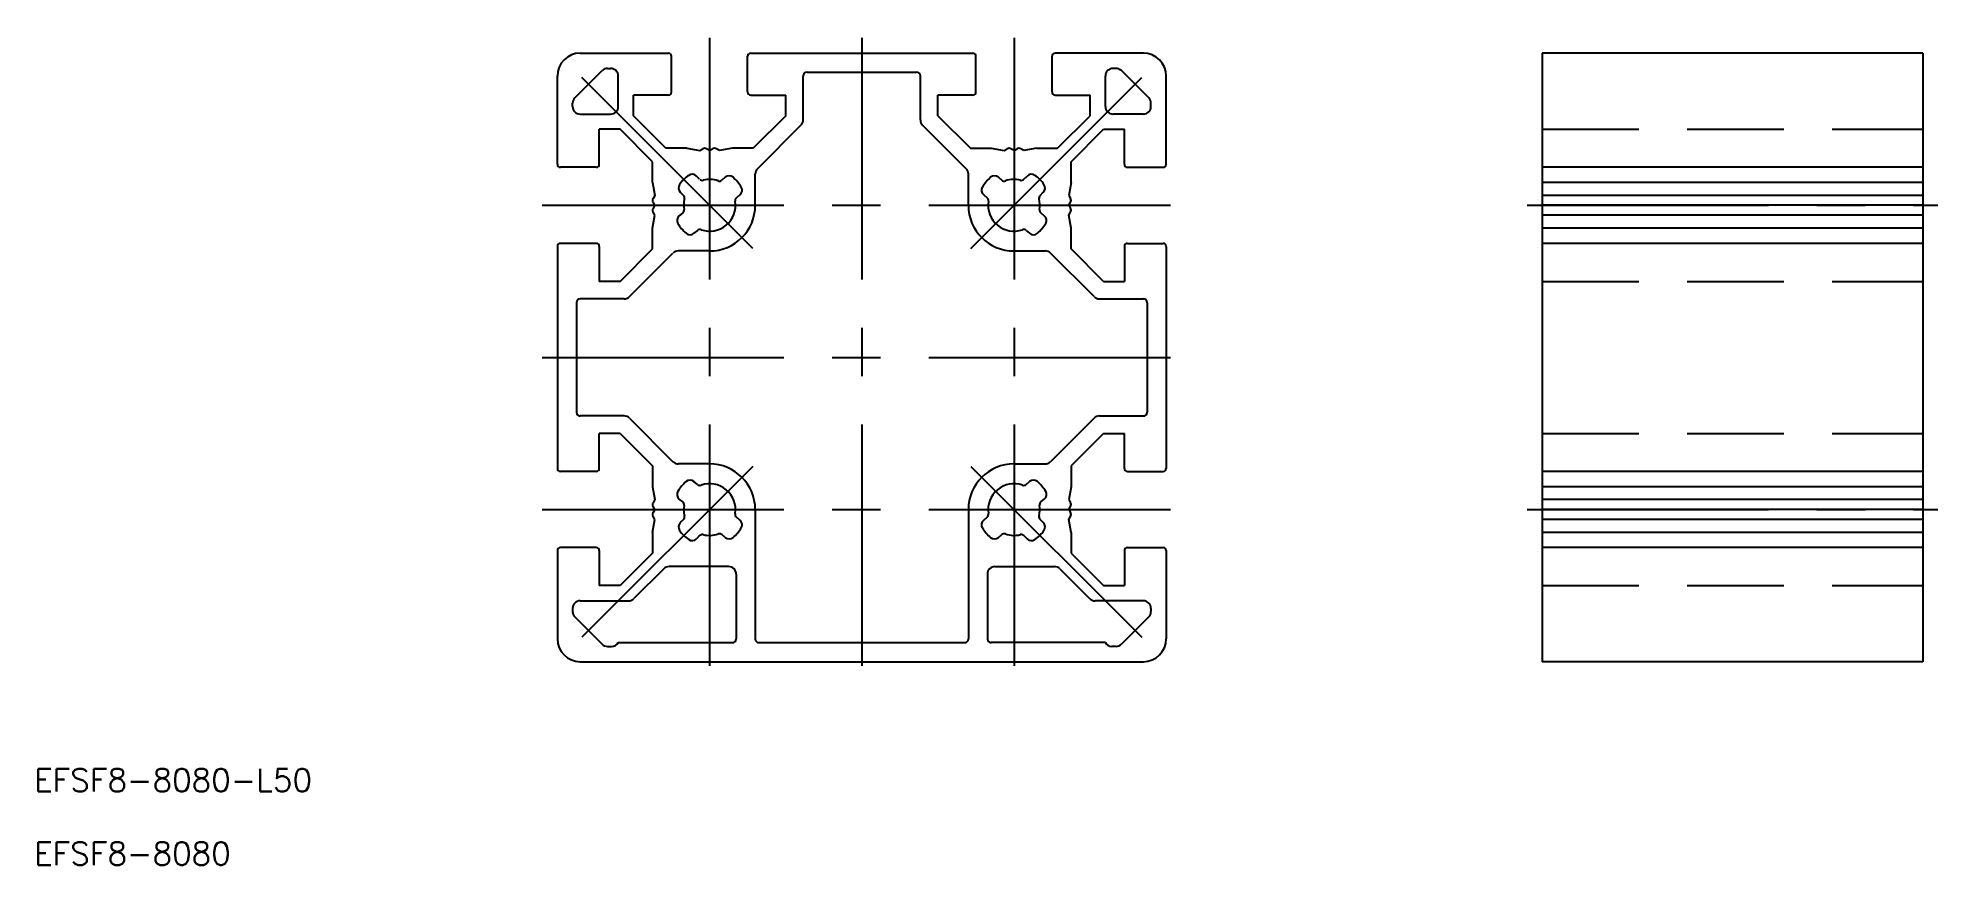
# Model space of a CAD drawing. Extents: x -108 to 141, y -67 to 42.
import ezdxf

# ---------------------------------------------------------------- set-up
doc = ezdxf.new("R2010")
doc.units = 0
doc.linetypes.add('CENTER', pattern=[50.8, 31.75, -6.35, 6.35, -6.35])
doc.linetypes.add('DASHED', pattern=[19.05, 12.7, -6.35])
doc.layers.get('0').update_dxf_attribs({"linetype": 'CONTINUOUS'})
doc.layers.add('CENTER', color=1, linetype='CENTER')
doc.styles.get("Standard").update_dxf_attribs({"font": 'txt.shx', "height": 3, "bigfont": 'bigfont.shx'})

msp = doc.modelspace()

# ---------------------------------------------------------------- linework, layer by layer
at = {"color": 7, "linetype": 'CONTINUOUS'}
for p, q in [((-37, 40), (-25.4, 40)), ((-14.6, 40), (14.6, 40)), ((37, 40), (25.4, 40)), ((139.41, 40), (89.41, 40)), ((89.41, 40), (89.41, -40)), ((139.41, 40), (139.41, -40)), ((-37.71, 34.11), (-34.11, 37.71)), ((-33.41, 38), (-33, 38)), ((-25, 34.9), (-25, 39.6)), ((-15, 34.9), (-15, 39.6)), ((-7.2, 37.5), (7.2, 37.5)), ((15, 34.9), (15, 39.6)), ((25, 34.9), (25, 39.6)), ((33.41, 38), (33, 38)), ((37.71, 34.11), (34.11, 37.71)), ((-40, 25.4), (-40, 37)), ((-32, 33), (-32, 37)), ((-7.7, 31.23), (-7.7, 37)), ((7.7, 31.23), (7.7, 37)), ((32, 33), (32, 37)), ((40, 25.4), (40, 37)), ((-38, 33), (-38, 33.41)), ((-30, 31.77), (-30, 34.5)), ((-25.4, 34.5), (-30, 34.5)), ((-14.6, 34.5), (-10, 34.5)), ((-10, 31.77), (-10, 34.5)), ((14.6, 34.5), (10, 34.5)), ((10, 31.77), (10, 34.5)), ((25.4, 34.5), (30, 34.5)), ((30, 31.77), (30, 34.5)), ((38, 33), (38, 33.41)), ((-37, 32), (-33, 32)), ((-34.5, 25.4), (-34.5, 30)), ((-31.77, 30), (-34.5, 30)), ((-27.5, 25.73), (-31.77, 30)), ((-25.73, 27.5), (-30, 31.77)), ((-10, 31.77), (-14.27, 27.5)), ((-7.99, 30.52), (-13.71, 24.81)), ((7.99, 30.52), (13.71, 24.81)), ((10, 31.77), (14.27, 27.5)), ((25.73, 27.5), (30, 31.77)), ((27.5, 25.73), (31.77, 30)), ((31.77, 30), (34.5, 30)), ((37, 32), (33, 32)), ((34.5, 25.4), (34.5, 30)), ((-23, 27.5), (-25.73, 27.5)), ((-23, 27.5), (-21.3, 27.2)), ((-17, 27.5), (-18.7, 27.2)), ((-14.27, 27.5), (-17, 27.5)), ((14.27, 27.5), (17, 27.5)), ((17, 27.5), (18.7, 27.2)), ((23, 27.5), (21.3, 27.2)), ((23, 27.5), (25.73, 27.5)), ((-34.9, 25), (-39.6, 25)), ((-27.5, 23), (-27.5, 25.73)), ((-21.3, 27.2), (-20.9, 27.43)), ((-20, 27.2), (-20.4, 27.43)), ((-20, 27.2), (-19.6, 27.43)), ((-18.7, 27.2), (-19.1, 27.43)), ((18.7, 27.2), (19.1, 27.43)), ((20, 27.2), (19.6, 27.43)), ((20, 27.2), (20.4, 27.43)), ((21.3, 27.2), (20.9, 27.43)), ((27.5, 23), (27.5, 25.73)), ((34.9, 25), (39.6, 25)), ((139.41, 25), (89.41, 25)), ((-27.5, 23), (-27.2, 21.3)), ((-21.31, 23.43), (-21.72, 23.85)), ((-17.95, 23.68), (-18.4, 23.3)), ((-14, 20), (-14, 24.1)), ((14, 20), (14, 24.1)), ((17.95, 23.68), (18.4, 23.3)), ((21.31, 23.43), (21.72, 23.85)), ((27.5, 23), (27.2, 21.3)), ((139.41, 23), (89.41, 23)), ((-27.2, 21.3), (-27.43, 20.9)), ((-27.2, 20), (-27.43, 20.4)), ((-27.2, 20), (-27.43, 19.6)), ((-23.43, 21.31), (-23.85, 21.72)), ((-16.02, 21.38), (-16.47, 21)), ((16.02, 21.38), (16.47, 21)), ((23.43, 21.31), (23.85, 21.72)), ((27.2, 21.3), (27.43, 20.9)), ((27.2, 20), (27.43, 20.4)), ((27.2, 20), (27.43, 19.6)), ((139.41, 21.3), (89.41, 21.3)), ((139.41, 20), (89.41, 20)), ((-27.5, 17), (-27.2, 18.7)), ((-27.2, 18.7), (-27.43, 19.1)), ((-23.53, 19), (-23.98, 18.62)), ((23.53, 19), (23.98, 18.62)), ((27.2, 18.7), (27.43, 19.1)), ((27.5, 17), (27.2, 18.7)), ((139.41, 18.7), (89.41, 18.7)), ((-34.9, 15), (-39.6, 15)), ((-27.5, 14.27), (-27.5, 17)), ((-21.6, 16.7), (-22.05, 16.32)), ((21.6, 16.7), (22.05, 16.32)), ((27.5, 14.27), (27.5, 17)), ((34.9, 15), (39.6, 15)), ((139.41, 17), (89.41, 17)), ((139.41, 15), (89.41, 15)), ((-40, 14.6), (-40, -14.6)), ((-34.5, 14.6), (-34.5, 10)), ((-31.77, 10), (-27.5, 14.27)), ((-30.52, 7.99), (-24.81, 13.71)), ((-20, 14), (-24.1, 14)), ((20, 14), (24.1, 14)), ((30.52, 7.99), (24.81, 13.71)), ((31.77, 10), (27.5, 14.27)), ((34.5, 14.6), (34.5, 10)), ((40, 14.6), (40, -14.6)), ((-31.77, 10), (-34.5, 10)), ((31.77, 10), (34.5, 10)), ((-31.23, 7.7), (-37, 7.7)), ((31.23, 7.7), (37, 7.7)), ((-37.5, 7.2), (-37.5, -7.2)), ((37.5, 7.2), (37.5, -7.2)), ((-31.23, -7.7), (-37, -7.7)), ((-30.52, -7.99), (-24.81, -13.71)), ((30.52, -7.99), (24.81, -13.71)), ((31.23, -7.7), (37, -7.7)), ((-31.77, -10), (-34.5, -10)), ((-34.5, -14.6), (-34.5, -10)), ((-31.77, -10), (-27.5, -14.27)), ((31.77, -10), (27.5, -14.27)), ((31.77, -10), (34.5, -10)), ((34.5, -14.6), (34.5, -10)), ((-27.5, -14.27), (-27.5, -17)), ((-20, -14), (-24.1, -14)), ((20, -14), (24.1, -14)), ((27.5, -14.27), (27.5, -17)), ((-34.9, -15), (-39.6, -15)), ((-27.5, -17), (-27.2, -18.7)), ((-21.6, -16.7), (-22.05, -16.32)), ((21.6, -16.7), (22.05, -16.32)), ((27.5, -17), (27.2, -18.7)), ((34.9, -15), (39.6, -15)), ((139.41, -15), (89.41, -15)), ((139.41, -17), (89.41, -17)), ((-27.2, -18.7), (-27.43, -19.1)), ((-27.2, -20), (-27.43, -19.6)), ((-23.53, -19), (-23.98, -18.62)), ((23.53, -19), (23.98, -18.62)), ((27.2, -18.7), (27.43, -19.1)), ((27.2, -20), (27.43, -19.6)), ((139.41, -18.7), (89.41, -18.7)), ((-27.5, -23), (-27.2, -21.3)), ((-27.2, -20), (-27.43, -20.4)), ((-27.2, -21.3), (-27.43, -20.9)), ((-23.43, -21.31), (-23.85, -21.72)), ((-16.02, -21.38), (-16.47, -21)), ((-14, -20), (-14, -37)), ((14, -20), (14, -37)), ((16.02, -21.38), (16.47, -21)), ((23.43, -21.31), (23.85, -21.72)), ((27.2, -20), (27.43, -20.4)), ((27.2, -21.3), (27.43, -20.9)), ((27.5, -23), (27.2, -21.3)), ((139.41, -20), (89.41, -20)), ((139.41, -21.3), (89.41, -21.3)), ((-27.5, -23), (-27.5, -25.73)), ((-21.31, -23.43), (-21.72, -23.85)), ((-17.95, -23.68), (-18.4, -23.3)), ((17.95, -23.68), (18.4, -23.3)), ((21.31, -23.43), (21.72, -23.85)), ((27.5, -23), (27.5, -25.73)), ((139.41, -23), (89.41, -23)), ((-40, -25.4), (-40, -37)), ((-34.9, -25), (-39.6, -25)), ((-34.5, -25.4), (-34.5, -30)), ((-27.5, -25.73), (-31.77, -30)), ((27.5, -25.73), (31.77, -30)), ((34.5, -25.4), (34.5, -30)), ((34.9, -25), (39.6, -25)), ((40, -25.4), (40, -37)), ((139.41, -25), (89.41, -25)), ((-26.03, -27.79), (-29.94, -31.71)), ((-17.5, -27.5), (-25.32, -27.5)), ((-16.5, -28.5), (-16.5, -37)), ((16.5, -28.5), (16.5, -37)), ((17.5, -27.5), (25.32, -27.5)), ((26.03, -27.79), (29.94, -31.71)), ((-37, -32), (-30.65, -32)), ((-31.77, -30), (-34.5, -30)), ((37, -32), (30.65, -32)), ((31.77, -30), (34.5, -30)), ((-38, -33), (-38, -33.41)), ((-37.71, -34.11), (-34.11, -37.71)), ((37.71, -34.11), (34.11, -37.71)), ((38, -33), (38, -33.41)), ((-33.41, -38), (-32.87, -38)), ((-32, -37.5), (-17, -37.5)), ((-13.5, -37.5), (13.5, -37.5)), ((32, -37.5), (17, -37.5)), ((33.41, -38), (32.87, -38)), ((-37, -40), (37, -40)), ((139.41, -40), (89.41, -40))]:
    msp.add_line(p, q, dxfattribs=at)
at = {"color": 3, "linetype": 'DASHED'}
for p, q in [((89.41, 30), (139.41, 30)), ((89.41, 10), (139.41, 10)), ((89.41, -10), (139.41, -10)), ((89.41, -30), (139.41, -30))]:
    msp.add_line(p, q, dxfattribs=at)
at = {"color": 7, "linetype": 'CONTINUOUS'}
for centre, radius, start, end in [((-37, 37), 3, 90, 180), ((-25.4, 39.6), 0.4, 0, 90), ((-14.6, 39.6), 0.4, 90, 180), ((14.6, 39.6), 0.4, 0, 90), ((25.4, 39.6), 0.4, 90, 180), ((37, 37), 3, 360, 90), ((-33.41, 37), 1, 90, 135), ((-33, 37), 1, 0, 90), ((-7.2, 37), 0.5, 90, 180), ((7.2, 37), 0.5, 0, 90), ((33, 37), 1, 90, 180), ((33.41, 37), 1, 45, 90), ((-37, 33.41), 1, 135, 180), ((-37, 33), 1, 180, 270), ((-33, 33), 1, 270, 0), ((-25.4, 34.9), 0.4, 270, 0), ((-14.6, 34.9), 0.4, 180, 270), ((14.6, 34.9), 0.4, 270, 0), ((25.4, 34.9), 0.4, 180, 270), ((33, 33), 1, 180, 270), ((37, 33), 1, 270, 0), ((37, 33.41), 1, 0, 45), ((-8.7, 31.23), 1, 315, 0), ((8.7, 31.23), 1, 180, 225), ((-20.65, 27), 0.5, 60, 120), ((-19.35, 27), 0.5, 60, 120), ((19.35, 27), 0.5, 60, 120), ((20.65, 27), 0.5, 60, 120), ((-39.6, 25.4), 0.4, 180, 270), ((-34.9, 25.4), 0.4, 270, 0), ((34.9, 25.4), 0.4, 180, 270), ((39.6, 25.4), 0.4, 270, 0), ((-23.28, 22.29), 0.8, 145.0787, 225), ((-20, 20), 4.8, 124.9213, 145.0787), ((-22.29, 23.28), 0.8, 45, 124.9213), ((-20.95, 23.78), 0.5, 225, 284.1481), ((-20, 20), 3.4, 70.8519, 104.1481), ((-18.72, 23.68), 0.5, 250.8519, 310), ((-17.43, 23.07), 0.8, 50.0787, 130), ((-20, 20), 4.8, 29.9213, 50.0787), ((-13, 24.1), 1, 135, 180), ((13, 24.1), 1, 0, 45), ((20, 20), 4.8, 129.9213, 150.0787), ((17.43, 23.07), 0.8, 50, 129.9213), ((18.72, 23.68), 0.5, 230, 289.1481), ((20, 20), 3.4, 75.8519, 109.1481), ((20.95, 23.78), 0.5, 255.8519, 315), ((22.29, 23.28), 0.8, 55.0787, 135), ((20, 20), 4.8, 34.9213, 55.0787), ((23.28, 22.29), 0.8, 315, 34.9213), ((-27, 20.65), 0.5, 150, 210), ((-23.78, 20.95), 0.5, 345.8519, 45), ((-20, 20), 3.4, 165.8519, 189.1481), ((-20, 20), 3.4, 250.8519, 9.1481), ((-20, 20), 6, 270, 0), ((-16.15, 20.62), 0.5, 130, 189.1481), ((-16.53, 22), 0.8, 310, 29.9213), ((20, 20), 6, 180, 270), ((16.53, 22), 0.8, 150.0787, 230), ((16.15, 20.62), 0.5, 350.8519, 50), ((20, 20), 3.4, 170.8519, 289.1481), ((23.78, 20.95), 0.5, 135, 194.1481), ((20, 20), 3.4, 350.8519, 14.1481), ((27, 20.65), 0.5, 330, 30), ((-27, 19.35), 0.5, 150, 210), ((-23.47, 18), 0.8, 130, 209.9213), ((-20, 20), 4.8, 209.9213, 230.0787), ((-23.85, 19.38), 0.5, 310, 9.1481), ((20, 20), 4.8, 309.9213, 330.0787), ((23.85, 19.38), 0.5, 170.8519, 230), ((23.47, 18), 0.8, 330.0787, 50), ((27, 19.35), 0.5, 330, 30), ((-39.6, 14.6), 0.4, 90, 180), ((-34.9, 14.6), 0.4, 0, 90), ((-22.57, 16.93), 0.8, 230.0787, 310), ((-21.28, 16.32), 0.5, 70.8519, 130), ((21.28, 16.32), 0.5, 50, 109.1481), ((22.57, 16.93), 0.8, 230, 309.9213), ((34.9, 14.6), 0.4, 90, 180), ((39.6, 14.6), 0.4, 0, 90), ((-24.1, 13), 1, 90, 135), ((24.1, 13), 1, 45, 90), ((-37, 7.2), 0.5, 90, 180), ((-31.23, 8.7), 1, 270, 315), ((31.23, 8.7), 1, 225, 270), ((37, 7.2), 0.5, 360, 90), ((-37, -7.2), 0.5, 180, 270), ((37, -7.2), 0.5, 270, 0), ((-31.23, -8.7), 1, 45, 90), ((31.23, -8.7), 1, 90, 135), ((-39.6, -14.6), 0.4, 180, 270), ((-34.9, -14.6), 0.4, 270, 0), ((-24.1, -13), 1, 225, 270), ((-20, -20), 6, 0, 90), ((20, -20), 6, 90, 180), ((24.1, -13), 1, 270, 315), ((34.9, -14.6), 0.4, 180, 270), ((39.6, -14.6), 0.4, 270, 0), ((-20, -20), 4.8, 129.9213, 150.0787), ((-22.57, -16.93), 0.8, 50, 129.9213), ((-21.28, -16.32), 0.5, 230, 289.1481), ((-20, -20), 3.4, 350.8519, 109.1481), ((20, -20), 3.4, 70.8519, 189.1481), ((21.28, -16.32), 0.5, 250.8519, 310), ((22.57, -16.93), 0.8, 50.0787, 130), ((20, -20), 4.8, 29.9213, 50.0787), ((-27, -19.35), 0.5, 150, 210), ((-23.47, -18), 0.8, 150.0787, 230), ((-23.85, -19.38), 0.5, 350.8519, 50), ((-20, -20), 3.4, 170.8519, 194.1481), ((20, -20), 3.4, 345.8519, 9.1481), ((23.85, -19.38), 0.5, 130, 189.1481), ((23.47, -18), 0.8, 310, 29.9213), ((27, -19.35), 0.5, 330, 30), ((-27, -20.65), 0.5, 150, 210), ((-23.28, -22.29), 0.8, 135, 214.9213), ((-23.78, -20.95), 0.5, 315, 14.1481), ((-20, -20), 4.8, 309.9213, 330.0787), ((-16.15, -20.62), 0.5, 170.8519, 230), ((-16.53, -22), 0.8, 330.0787, 50), ((16.53, -22), 0.8, 130, 209.9213), ((20, -20), 4.8, 209.9213, 230.0787), ((16.15, -20.62), 0.5, 310, 9.1481), ((23.78, -20.95), 0.5, 165.8519, 225), ((23.28, -22.29), 0.8, 325.0787, 45), ((27, -20.65), 0.5, 330, 30), ((-20, -20), 4.8, 214.9213, 235.0787), ((-22.29, -23.28), 0.8, 235.0787, 315), ((-20.95, -23.78), 0.5, 75.8519, 135), ((-20, -20), 3.4, 255.8519, 289.1481), ((-18.72, -23.68), 0.5, 50, 109.1481), ((-17.43, -23.07), 0.8, 230, 309.9213), ((17.43, -23.07), 0.8, 230.0787, 310), ((18.72, -23.68), 0.5, 70.8519, 130), ((20, -20), 3.4, 250.8519, 284.1481), ((20.95, -23.78), 0.5, 45, 104.1481), ((22.29, -23.28), 0.8, 225, 304.9213), ((20, -20), 4.8, 304.9213, 325.0787), ((-39.6, -25.4), 0.4, 90, 180), ((-34.9, -25.4), 0.4, 0, 90), ((34.9, -25.4), 0.4, 90, 180), ((39.6, -25.4), 0.4, 0, 90), ((-25.32, -28.5), 1, 90, 135), ((-17.5, -28.5), 1, 0, 90), ((17.5, -28.5), 1, 90, 180), ((25.32, -28.5), 1, 45, 90), ((-37, -33), 1, 90, 180), ((-30.65, -31), 1, 270, 315), ((30.65, -31), 1, 225, 270), ((37, -33), 1, 0, 90), ((-37, -33.41), 1, 180, 225), ((37, -33.41), 1, 315, 0), ((-37, -37), 3, 180, 270), ((-17, -37), 0.5, 270, 0), ((-13.5, -37), 0.5, 180, 270), ((13.5, -37), 0.5, 270, 0), ((17, -37), 0.5, 180, 270), ((37, -37), 3, 270, 0), ((-33.41, -37), 1, 225, 270), ((-32.87, -37), 1, 270, 330), ((32.87, -37), 1, 210, 270), ((33.41, -37), 1, 270, 315)]:
    msp.add_arc(centre, radius, start, end, dxfattribs=at)
at = {"layer": 'CENTER', "color": 1, "linetype": 'CENTER'}
for p, q in [((-14.34, 14.34), (-40.54, 40.54)), ((-20, 42), (-20, -42)), ((0, 42), (0, -42)), ((14.34, 14.34), (40.54, 40.54)), ((20, 42), (20, -42)), ((-42, 20), (42, 20)), ((87.41, 20), (141.41, 20)), ((-42, 0), (42, 0)), ((-14.34, -14.34), (-40.54, -40.54)), ((14.34, -14.34), (40.54, -40.54)), ((-42, -20), (42, -20)), ((87.41, -20), (141.41, -20))]:
    msp.add_line(p, q, dxfattribs=at)

# ---------------------------------------------------------------- texts
at = {"color": 7, "linetype": 'CONTINUOUS'}
for s, p in [('EFSF8-8080-L50', (-108.76, -57.07)), ('EFSF8-8080', (-108.76, -66.74))]:
    msp.add_text(s, height=3, dxfattribs=at).set_placement(p)

doc.saveas('drawing.dxf')
